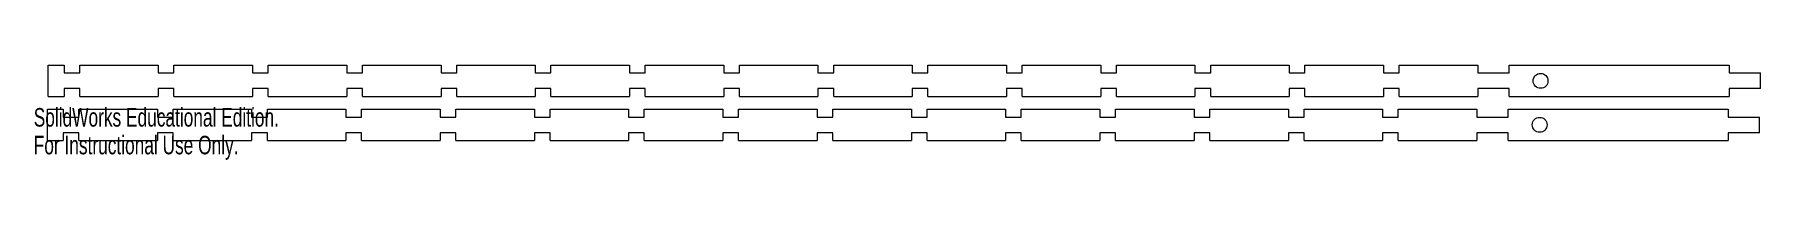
# Model space of a CAD drawing. Header units: inches. Extents: x 0 to 13.7, y 0 to 0.8.
import ezdxf

# ---------------------------------------------------------------- set-up
doc = ezdxf.new("R2010")
doc.units = ezdxf.units.IN
doc.header["$MEASUREMENT"] = 0
doc.styles.add('SLDTEXTSTYLE0', font='TXT', dxfattribs={"width": 0.7})

msp = doc.modelspace()

# ---------------------------------------------------------------- linework, layer by layer
at = {"color": 7, "linetype": 'Continuous', "lineweight": 15}
for p, q in [((0.116, 0.501), (0.116, 0.751)), ((0.116, 0.751), (0.241, 0.751)), ((0.241, 0.751), (0.241, 0.689)), ((0.241, 0.689), (0.366, 0.689)), ((0.366, 0.689), (0.366, 0.751)), ((0.366, 0.751), (0.991, 0.751)), ((0.991, 0.751), (0.991, 0.689)), ((0.991, 0.689), (1.116, 0.689)), ((1.116, 0.689), (1.116, 0.751)), ((1.116, 0.751), (1.741, 0.751)), ((1.741, 0.751), (1.741, 0.689)), ((1.741, 0.689), (1.866, 0.689)), ((1.866, 0.689), (1.866, 0.751)), ((1.866, 0.751), (2.491, 0.751)), ((2.491, 0.751), (2.491, 0.689)), ((2.491, 0.689), (2.616, 0.689)), ((2.616, 0.689), (2.616, 0.751)), ((2.616, 0.751), (3.241, 0.751)), ((3.241, 0.751), (3.241, 0.689)), ((3.241, 0.689), (3.366, 0.689)), ((3.366, 0.689), (3.366, 0.751)), ((3.366, 0.751), (3.991, 0.751)), ((3.991, 0.751), (3.991, 0.689)), ((3.991, 0.689), (4.116, 0.689)), ((4.116, 0.689), (4.116, 0.751)), ((4.116, 0.751), (4.741, 0.751)), ((4.741, 0.751), (4.741, 0.689)), ((4.741, 0.689), (4.866, 0.689)), ((4.866, 0.689), (4.866, 0.751)), ((4.866, 0.751), (5.491, 0.751)), ((5.491, 0.751), (5.491, 0.689)), ((5.491, 0.689), (5.616, 0.689)), ((5.616, 0.689), (5.616, 0.751)), ((5.616, 0.751), (6.241, 0.751)), ((6.241, 0.751), (6.241, 0.689)), ((6.241, 0.689), (6.366, 0.689)), ((6.366, 0.689), (6.366, 0.751)), ((6.366, 0.751), (6.991, 0.751)), ((6.991, 0.751), (6.991, 0.689)), ((6.991, 0.689), (7.116, 0.689)), ((7.116, 0.689), (7.116, 0.751)), ((7.116, 0.751), (7.741, 0.751)), ((7.741, 0.751), (7.741, 0.689)), ((7.741, 0.689), (7.866, 0.689)), ((7.866, 0.689), (7.866, 0.751)), ((7.866, 0.751), (8.491, 0.751)), ((8.491, 0.751), (8.491, 0.689)), ((8.491, 0.689), (8.616, 0.689)), ((8.616, 0.689), (8.616, 0.751)), ((8.616, 0.751), (9.241, 0.751)), ((9.241, 0.751), (9.241, 0.689)), ((9.241, 0.689), (9.366, 0.689)), ((9.366, 0.689), (9.366, 0.751)), ((9.366, 0.751), (9.991, 0.751)), ((9.991, 0.751), (9.991, 0.689)), ((9.991, 0.689), (10.116, 0.689)), ((10.116, 0.689), (10.116, 0.751)), ((10.116, 0.751), (10.741, 0.751)), ((10.741, 0.751), (10.741, 0.689)), ((10.741, 0.689), (10.866, 0.689)), ((10.866, 0.689), (10.866, 0.751)), ((10.866, 0.751), (11.491, 0.751)), ((11.491, 0.751), (11.491, 0.689)), ((11.491, 0.689), (11.741, 0.689)), ((11.741, 0.689), (11.741, 0.751)), ((11.741, 0.751), (13.491, 0.751)), ((13.491, 0.751), (13.491, 0.689)), ((13.491, 0.689), (13.741, 0.689)), ((13.741, 0.564), (13.741, 0.689)), ((0.366, 0.564), (0.241, 0.564)), ((0.241, 0.564), (0.241, 0.501)), ((0.366, 0.501), (0.366, 0.564)), ((1.116, 0.564), (0.991, 0.564)), ((0.991, 0.564), (0.991, 0.501)), ((1.116, 0.501), (1.116, 0.564)), ((1.866, 0.564), (1.741, 0.564)), ((1.741, 0.564), (1.741, 0.501)), ((1.866, 0.501), (1.866, 0.564)), ((2.616, 0.564), (2.491, 0.564)), ((2.491, 0.564), (2.491, 0.501)), ((2.616, 0.501), (2.616, 0.564)), ((3.366, 0.564), (3.241, 0.564)), ((3.241, 0.564), (3.241, 0.501)), ((3.366, 0.501), (3.366, 0.564)), ((4.116, 0.564), (3.991, 0.564)), ((3.991, 0.564), (3.991, 0.501)), ((4.116, 0.501), (4.116, 0.564)), ((4.866, 0.564), (4.741, 0.564)), ((4.741, 0.564), (4.741, 0.501)), ((4.866, 0.501), (4.866, 0.564)), ((5.616, 0.564), (5.491, 0.564)), ((5.491, 0.564), (5.491, 0.501)), ((5.616, 0.501), (5.616, 0.564)), ((6.366, 0.564), (6.241, 0.564)), ((6.241, 0.564), (6.241, 0.501)), ((6.366, 0.501), (6.366, 0.564)), ((7.116, 0.564), (6.991, 0.564)), ((6.991, 0.564), (6.991, 0.501)), ((7.116, 0.501), (7.116, 0.564)), ((7.866, 0.564), (7.741, 0.564)), ((7.741, 0.564), (7.741, 0.501)), ((7.866, 0.501), (7.866, 0.564)), ((8.616, 0.564), (8.491, 0.564)), ((8.491, 0.564), (8.491, 0.501)), ((8.616, 0.501), (8.616, 0.564)), ((9.366, 0.564), (9.241, 0.564)), ((9.241, 0.564), (9.241, 0.501)), ((9.366, 0.501), (9.366, 0.564)), ((10.116, 0.564), (9.991, 0.564)), ((9.991, 0.564), (9.991, 0.501)), ((10.116, 0.501), (10.116, 0.564)), ((10.866, 0.564), (10.741, 0.564)), ((10.741, 0.564), (10.741, 0.501)), ((10.866, 0.501), (10.866, 0.564)), ((11.741, 0.564), (11.491, 0.564)), ((11.491, 0.564), (11.491, 0.501)), ((11.741, 0.501), (11.741, 0.564)), ((13.741, 0.564), (13.491, 0.564)), ((13.491, 0.564), (13.491, 0.501)), ((0.116, 0.501), (0.241, 0.501)), ((0.366, 0.501), (0.991, 0.501)), ((1.116, 0.501), (1.741, 0.501)), ((1.866, 0.501), (2.491, 0.501)), ((2.616, 0.501), (3.241, 0.501)), ((3.366, 0.501), (3.991, 0.501)), ((4.116, 0.501), (4.741, 0.501)), ((4.866, 0.501), (5.491, 0.501)), ((5.616, 0.501), (6.241, 0.501)), ((6.366, 0.501), (6.991, 0.501)), ((7.116, 0.501), (7.741, 0.501)), ((7.866, 0.501), (8.491, 0.501)), ((8.616, 0.501), (9.241, 0.501)), ((9.366, 0.501), (9.991, 0.501)), ((10.116, 0.501), (10.741, 0.501)), ((10.866, 0.501), (11.491, 0.501)), ((11.741, 0.501), (13.491, 0.501)), ((0.109, 0.152), (0.109, 0.402)), ((0.109, 0.402), (0.234, 0.402)), ((0.234, 0.402), (0.234, 0.339)), ((0.234, 0.339), (0.359, 0.339)), ((0.359, 0.339), (0.359, 0.402)), ((0.359, 0.402), (0.984, 0.402)), ((0.984, 0.402), (0.984, 0.339)), ((0.984, 0.339), (1.109, 0.339)), ((1.109, 0.339), (1.109, 0.402)), ((1.109, 0.402), (1.734, 0.402)), ((1.734, 0.402), (1.734, 0.339)), ((1.734, 0.339), (1.859, 0.339)), ((1.859, 0.339), (1.859, 0.402)), ((1.859, 0.402), (2.484, 0.402)), ((2.484, 0.402), (2.484, 0.339)), ((2.484, 0.339), (2.609, 0.339)), ((2.609, 0.339), (2.609, 0.402)), ((2.609, 0.402), (3.234, 0.402)), ((3.234, 0.402), (3.234, 0.339)), ((3.234, 0.339), (3.359, 0.339)), ((3.359, 0.339), (3.359, 0.402)), ((3.359, 0.402), (3.984, 0.402)), ((3.984, 0.402), (3.984, 0.339)), ((3.984, 0.339), (4.109, 0.339)), ((4.109, 0.339), (4.109, 0.402)), ((4.109, 0.402), (4.734, 0.402)), ((4.734, 0.402), (4.734, 0.339)), ((4.734, 0.339), (4.859, 0.339)), ((4.859, 0.339), (4.859, 0.402)), ((4.859, 0.402), (5.484, 0.402)), ((5.484, 0.402), (5.484, 0.339)), ((5.484, 0.339), (5.609, 0.339)), ((5.609, 0.339), (5.609, 0.402)), ((5.609, 0.402), (6.234, 0.402)), ((6.234, 0.402), (6.234, 0.339)), ((6.234, 0.339), (6.359, 0.339)), ((6.359, 0.339), (6.359, 0.402)), ((6.359, 0.402), (6.984, 0.402)), ((6.984, 0.402), (6.984, 0.339)), ((6.984, 0.339), (7.109, 0.339)), ((7.109, 0.339), (7.109, 0.402)), ((7.109, 0.402), (7.734, 0.402)), ((7.734, 0.402), (7.734, 0.339)), ((7.734, 0.339), (7.859, 0.339)), ((7.859, 0.339), (7.859, 0.402)), ((7.859, 0.402), (8.484, 0.402)), ((8.484, 0.402), (8.484, 0.339)), ((8.484, 0.339), (8.609, 0.339)), ((8.609, 0.339), (8.609, 0.402)), ((8.609, 0.402), (9.234, 0.402)), ((9.234, 0.402), (9.234, 0.339)), ((9.234, 0.339), (9.359, 0.339)), ((9.359, 0.339), (9.359, 0.402)), ((9.359, 0.402), (9.984, 0.402)), ((9.984, 0.402), (9.984, 0.339)), ((9.984, 0.339), (10.109, 0.339)), ((10.109, 0.339), (10.109, 0.402)), ((10.109, 0.402), (10.734, 0.402)), ((10.734, 0.402), (10.734, 0.339)), ((10.734, 0.339), (10.859, 0.339)), ((10.859, 0.339), (10.859, 0.402)), ((10.859, 0.402), (11.484, 0.402)), ((11.484, 0.402), (11.484, 0.339)), ((11.484, 0.339), (11.734, 0.339)), ((11.734, 0.339), (11.734, 0.402)), ((11.734, 0.402), (13.484, 0.402)), ((13.484, 0.402), (13.484, 0.339)), ((13.484, 0.339), (13.734, 0.339)), ((13.734, 0.214), (13.734, 0.339)), ((0.109, 0.152), (0.234, 0.152)), ((0.359, 0.214), (0.234, 0.214)), ((0.234, 0.214), (0.234, 0.152)), ((0.359, 0.152), (0.359, 0.214)), ((0.359, 0.152), (0.984, 0.152)), ((1.109, 0.214), (0.984, 0.214)), ((0.984, 0.214), (0.984, 0.152)), ((1.109, 0.152), (1.109, 0.214)), ((1.109, 0.152), (1.734, 0.152)), ((1.859, 0.214), (1.734, 0.214)), ((1.734, 0.214), (1.734, 0.152)), ((1.859, 0.152), (1.859, 0.214)), ((1.859, 0.152), (2.484, 0.152)), ((2.609, 0.214), (2.484, 0.214)), ((2.484, 0.214), (2.484, 0.152)), ((2.609, 0.152), (2.609, 0.214)), ((2.609, 0.152), (3.234, 0.152)), ((3.359, 0.214), (3.234, 0.214)), ((3.234, 0.214), (3.234, 0.152)), ((3.359, 0.152), (3.359, 0.214)), ((3.359, 0.152), (3.984, 0.152)), ((4.109, 0.214), (3.984, 0.214)), ((3.984, 0.214), (3.984, 0.152)), ((4.109, 0.152), (4.109, 0.214)), ((4.109, 0.152), (4.734, 0.152)), ((4.859, 0.214), (4.734, 0.214)), ((4.734, 0.214), (4.734, 0.152)), ((4.859, 0.152), (4.859, 0.214)), ((4.859, 0.152), (5.484, 0.152)), ((5.609, 0.214), (5.484, 0.214)), ((5.484, 0.214), (5.484, 0.152)), ((5.609, 0.152), (5.609, 0.214)), ((5.609, 0.152), (6.234, 0.152)), ((6.359, 0.214), (6.234, 0.214)), ((6.234, 0.214), (6.234, 0.152)), ((6.359, 0.152), (6.359, 0.214)), ((6.359, 0.152), (6.984, 0.152)), ((7.109, 0.214), (6.984, 0.214)), ((6.984, 0.214), (6.984, 0.152)), ((7.109, 0.152), (7.109, 0.214)), ((7.109, 0.152), (7.734, 0.152)), ((7.859, 0.214), (7.734, 0.214)), ((7.734, 0.214), (7.734, 0.152)), ((7.859, 0.152), (7.859, 0.214)), ((7.859, 0.152), (8.484, 0.152)), ((8.609, 0.214), (8.484, 0.214)), ((8.484, 0.214), (8.484, 0.152)), ((8.609, 0.152), (8.609, 0.214)), ((8.609, 0.152), (9.234, 0.152)), ((9.359, 0.214), (9.234, 0.214)), ((9.234, 0.214), (9.234, 0.152)), ((9.359, 0.152), (9.359, 0.214)), ((9.359, 0.152), (9.984, 0.152)), ((10.109, 0.214), (9.984, 0.214)), ((9.984, 0.214), (9.984, 0.152)), ((10.109, 0.152), (10.109, 0.214)), ((10.109, 0.152), (10.734, 0.152)), ((10.859, 0.214), (10.734, 0.214)), ((10.734, 0.214), (10.734, 0.152)), ((10.859, 0.152), (10.859, 0.214)), ((10.859, 0.152), (11.484, 0.152)), ((11.734, 0.214), (11.484, 0.214)), ((11.484, 0.214), (11.484, 0.152)), ((11.734, 0.152), (11.734, 0.214)), ((11.734, 0.152), (13.484, 0.152)), ((13.734, 0.214), (13.484, 0.214)), ((13.484, 0.214), (13.484, 0.152))]:
    msp.add_line(p, q, dxfattribs=at)
for centre in [(11.991, 0.626), (11.984, 0.277)]:
    msp.add_circle(centre, 0.0591, dxfattribs=at)

# ---------------------------------------------------------------- texts
at = {"color": 7, "linetype": 'Continuous', "char_height": 0.14705, "attachment_point": 1, "style": 'SLDTEXTSTYLE0'}
for s, insert in [('SolidWorks Educational Edition.', (0, 0.41)), ('For Instructional Use Only.', (0, 0.19))]:
    msp.add_mtext(s, dxfattribs=dict(at, insert=insert))

doc.saveas('drawing.dxf')
